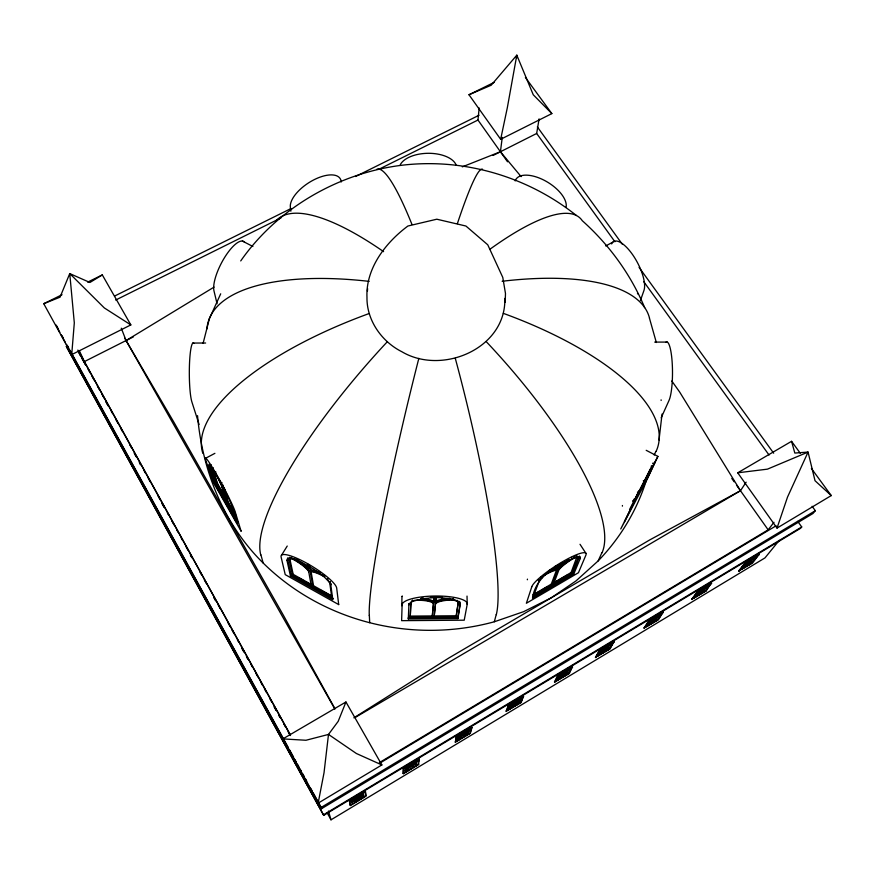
<?xml version="1.0" encoding="UTF-8"?>
<svg xmlns="http://www.w3.org/2000/svg" width="875" height="875" viewBox="0 0 875 875"><rect width="100%" height="100%" fill="white"/><g stroke="black" fill="none" stroke-linecap="round" stroke-linejoin="round"><path stroke-width="1.31" d="M401.822 605.763L401.953 596.553M552.88 583.177L571.08 572.523L577.205 556.084L577.839 558.578L571.725 573.519L553.525 584.183L558.819 570.139A16.177 2.931 -32.9 0 1 574.722 557.659M504.842 298.397C506.188 348.512 442.137 375.627 401.898 351.75C381.708 341.666 366.603 320.283 366.975 297.314C365.662 268.275 385.766 242.484 407.903 226.023L436.811 219.209L465.927 226.034L487.758 244.792L502.775 277.408L505.477 293.453L505.214 302.203M580.212 557.091L578.812 556.577C559.147 563.205 535.664 575.323 532.481 598.303L573.737 574.131L580.158 558.633L579.534 556.041L573.081 573.114L533.006 596.597M408.308 618.975L408.297 617.772L457.898 617.4L460.316 603.214L457.92 618.603L408.308 618.975L408.964 603.575L408.975 604.811L410.003 602.984L413.547 600.863M410.222 617.28L410.922 602.372L410.222 617.28L432.195 617.127L433.573 602.777A16.406 4.211 -0.7 0 0 433.256 602.197M403.123 773.238L403.397 768.458L419.005 759.052L418.677 764.389L403.353 773.631L418.677 764.389M403.353 773.631L403.397 768.458M622.387 506.144L622.42 505.498M405.442 772.023L405.705 767.977L417.113 761.097L416.664 765.253L405.442 772.023L404.578 770.536L415.811 763.777L416.128 760.638M367.423 291.091L367.598 288.608M409.467 767.452L409.139 766.872L405.125 769.289L405.453 769.869L409.467 767.452L409.664 764.914M71.717 354.605L74.309 322.853L69.748 273.58L89.928 282.483L102.309 274.914L130.834 324.909L71.717 354.605L43.75 303.702L62.048 294.711M415.22 761.567L414.969 764.127L410.966 766.544L411.173 764.006M507.533 161.787L477.969 120.039L479.161 107.964M432.195 617.127L433.573 602.777M418.184 599.703A18.167 4.648 -0.7 0 1 433.748 602.569L434.153 597.275M433.748 602.569L434.317 597.155M456.072 616.941L458.314 602.044L456.072 616.941L434.12 617.105L435.564 602.755A16.395 4.2 -1 0 1 436.002 602.175M452.014 598.817L453.819 599.452A18.156 4.648 -1 0 0 435.739 602.558L436.023 598.62M434.12 617.105L435.564 602.755M435.739 602.558L436.341 597.144M418.731 761.523L419.005 759.052M659.017 440.027L662.058 414.05M521.139 176.63L500.423 151.747L502.261 137.375M614.917 241.752L536.67 133.47L539.087 118.891M467.217 604.286L464.231 620.189L401.625 620.659L402.117 604.745A32.572 8.334 -0.9 0 1 435.597 596.006A32.572 8.334 -0.9 0 1 467.217 604.286L467.02 596.083M527.33 579.764L527.45 579.13M318.139 803.152L324.023 772.778L328.497 734.431L338.198 721.328L345.953 701.991L381.872 764.947L318.139 803.152L282.844 738.905L345.953 701.991M500.664 139.311L507.336 107.669L516.808 55.169L533.258 94.773L551.841 113.608L500.664 139.311L468.989 94.752L494.386 82.261M287.317 558.906L292.283 558.808L301.809 562.439L313.305 568.848L323.564 576.253L329.744 582.575L330.805 584.927L332.795 599.703L290.434 575.98L286.967 560.459L287.973 557.845L287.623 559.409L291.058 574.962L333.419 598.675M290.292 557.867L289.942 559.344L293.191 574.339L311.883 584.806L311.27 585.812L292.567 575.345L289.297 560.372L289.647 558.906L291.955 557.375M456.367 736.564L455.328 742.284L470.378 733.206L471.931 727.716L456.367 736.564L455.328 742.284M458.117 737.362L461.081 735.58L461.617 733.458M203.077 343.448L209.355 318.762L220.697 293.814M457.133 737.953L457.472 738.511L461.409 736.137L461.956 734.027M467.688 729.673L466.823 732.878L462.886 735.252L463.094 732.561M462.886 735.252L463.706 732.069M197.542 415.647C202.158 470.258 223.705 524.212 263.167 563.03A227.347 210.809 3.7 0 0 494.32 621.775L496.245 614.502M457.691 738.533L467.611 732.55L468.562 729.072M468.475 734.005L469.755 729.389L458.555 736.137L457.45 740.655L468.475 734.005L467.611 732.55M470.455 731.719L471.702 727.322M402.062 596.531L402.238 595.952M777.022 528.084L787.522 497.077L808.062 452.08L794.828 453.064L791.558 441.317L737.723 472.806L777.022 528.084L831.25 495.578L811.398 468.453M640.38 300.683L643.956 290.456A29.498 10.938 61.8 0 0 632.712 254.811A29.498 10.938 61.8 0 0 611.625 243.917M532.952 594.847L551.283 584.117L556.5 570.073L557.167 571.102L551.917 585.123L533.586 595.853L539.809 579.316M545.716 574.109A18.003 3.281 -32.7 0 1 557.736 569.592L557.069 568.553L558.359 565.086M557.736 569.592L559.902 563.806M558.731 567.591L559.398 568.619L561.575 562.833M506.155 711.112L508.375 705.239L523.436 696.172L521.161 702.57L506.155 711.112L520.931 702.198L523.436 696.172M506.384 711.484L508.616 705.622L523.666 696.555M510.158 706.005L512.094 704.834L513.013 702.505M508.561 707.722L512.433 705.381L513.811 701.892M513.548 703.959L513.887 704.517L515.266 701.017M514.511 703.38L517.409 701.63L518.361 699.278M513.887 704.517L517.748 702.188L519.17 698.666M508.747 707.755L518.492 701.881L519.739 698.83M519.378 703.314L521.456 698.239L510.453 704.867L508.539 709.844L519.378 703.314L518.492 701.881M661.161 417.845L669.014 400.444A30.395 5.698 89.9 0 0 672.262 363.934A30.395 5.698 89.9 0 0 665.798 342.388M643.442 481.009L645.531 482.103L654.938 462.306L647.456 475.705M494.32 621.775L523.666 611.647L551.086 597.909L576.067 580.869L598.15 560.919L601.902 552.683M654.205 455.011L655.922 451.358M638.838 490.919L633.894 501.397L632.844 500.85M624.509 521.675L636.005 497.689L657.902 456.389L646.198 450.319M643.967 482.442L651.722 466.102M650.234 469.416L629.519 509.611M554.487 681.964L557.616 675.587L572.403 666.673L569.264 673.564L554.487 681.964L569.023 673.192L572.403 666.673M554.728 682.336L557.845 675.97L572.644 667.056M557.561 677.447L560.416 675.719L561.422 673.706M557.9 677.983L560.755 676.266L562.767 672.23M566.672 670.545L565.633 672.58L561.837 674.866L562.177 675.413L564.211 671.366M562.177 675.413L565.972 673.116L567.536 670.075M558.163 677.972L566.683 672.842L568.936 668.434M567.569 674.242L570.402 668.763L559.595 675.27L556.927 680.663L567.569 674.242L566.683 672.842M644.744 480.594L620.747 528.981L647.292 479.008L657.902 456.389M410.933 603.597L411.895 600.633M595.448 657.256L599.32 650.475L613.9 641.692L610.006 648.988L595.448 657.256L609.777 648.627L613.9 641.692M595.689 657.628L599.561 650.847L614.141 642.064M598.533 652.75L601.344 651.055L602.58 648.911M598.883 653.286L601.694 651.591L603.553 648.375M607.753 645.794L606.495 647.959L602.744 650.212L603.094 650.748L604.964 647.522M603.094 650.748L606.834 648.495L609.372 644.164M599.353 653.144L607.513 648.233L609.569 644.722M608.409 649.622L611.866 643.781L601.212 650.202L597.909 655.944L608.409 649.622L607.513 648.233M331.723 597.264L332.336 596.247L313.534 585.725L311.073 571.659L310.439 572.698L312.911 586.742L331.723 597.264L329.766 582.947L327.261 578.933M329.744 582.575L330.4 581.503M329.766 582.947L330.4 581.897M330.805 584.927L331.45 583.866M327.305 579.666L327.961 578.594M318.795 572.556L319.452 571.473M312.911 586.742L313.534 585.725M323.564 576.253L324.22 575.17M307.508 565.392L308.175 564.32M311.27 585.812L308.733 571.758L309.378 570.708M324.789 576.461A18.08 3.861 31.3 0 0 310.166 571.189L310.811 570.139L310.198 566.661M292.567 575.345L293.191 574.339M296.614 560.197L297.281 559.125M290.434 575.98L291.681 573.956M240.723 260.925L240.767 260.859C277.441 208.359 337.914 173.327 401.198 165.331C463.531 157.686 527.406 176.411 576.395 215.502M286.967 560.459L288.269 558.37M289.122 558.37L289.778 557.309M289.297 560.372L289.942 559.344M281.509 555.22L287.23 546.044M644.055 627.955L648.78 620.681L663.108 612.052L658.361 619.828L644.055 627.955L658.131 619.467L663.108 612.052M644.295 628.316L649.031 621.042L663.348 612.423M648.08 622.902L651.175 619.872M647.5 623.984L650.267 622.322L652.783 618.494M656.25 616.809L654.97 618.745L651.295 620.955L651.645 621.491L653.538 618.614M746.134 482.191L740.469 490.722L355.327 717.402M651.645 621.491L655.32 619.27L657.88 615.42M647.938 623.864L655.955 619.03L658.033 615.902M656.862 620.397L661.041 614.152L650.573 620.462L646.548 626.62L656.862 620.397L655.955 619.03M691.819 599.145L697.386 591.413L711.462 582.936L705.895 591.161L691.819 599.145L702.188 592.889M692.059 599.506L697.627 591.773L711.703 583.297M699.858 589.969L694.345 597.789L704.484 591.675L709.362 585.047L699.081 591.237M695.286 595.186L698.009 593.545L700.952 589.477M704.123 587.978L702.625 590.034L699.005 592.211L699.355 592.736L701.575 589.673M699.355 592.736L702.975 590.548L705.972 586.458M695.68 595.088L703.566 590.341L707.044 585.583M707.831 587.858L705.895 591.161M709.286 585.889L711.462 582.936M379.367 762.617L768.163 529.834L773.981 522.309M738.763 570.839L745.15 562.647L758.975 554.312L752.609 562.986L738.763 570.839L751.231 563.314M739.014 571.189L745.391 563.008L759.227 554.673M746.255 562.603L744.581 564.747L744.931 565.261L742.262 566.88M744.931 565.261L748.3 560.962M750.925 559.956L745.905 563.948L746.266 564.463L749.886 559.847M746.266 564.463L749.82 562.319L754.206 556.763M743.728 566.125L750.367 562.122L754.327 557.113M751.286 563.445L756.853 556.445L746.747 562.527L741.333 569.461L751.286 563.445L750.367 562.122M754.02 560.558L758.975 554.312M779.264 540.345L764.98 557.9L331.002 819.831L327.053 812.645M797.738 521.402L801.719 526.947L800.625 528.259L323.728 815.369L66.347 346.434L323.728 815.369M812.12 506.286L815.325 510.705L812.995 513.483L321.573 808.675L66.402 344.291M540.652 578.419L542.336 576.614M548.658 571.353L550.462 569.975M353.861 717.839L448.886 657.978L649.72 539.93L740.469 490.722L679.667 392.055L671.803 380.975M334.983 708.794L283.544 615.552L173.698 421.87L126.077 340.561L214.08 287.098M323.542 814.778L801.719 526.947M349.442 800.953L365.345 791.372L366.034 796.141L350.427 805.547L349.442 800.953L350.427 805.547M349.672 801.358L365.575 791.777M403.627 768.863L419.245 759.456M456.597 736.958L471.931 727.716M357.766 797.825L361.845 795.364L362.173 795.955L358.094 798.405L357.448 795.583M462.547 734.694L466.484 732.32L466.823 732.878M356.562 799.323L356.245 798.744L352.155 801.205L352.483 801.795L356.562 799.323L356.234 797.092M362.775 793.111L363.059 795.561L351.63 802.452L351.214 800.067M350.208 805.153L352.439 803.808M354.659 802.462L365.805 795.747L365.345 791.372M456.258 741.202L459.736 739.102M462.044 737.702L470.378 733.206M363.902 797.07L352.472 803.961L351.859 800.406L363.486 793.406L363.902 797.07L363.059 795.561M380.373 762.803L776.103 525.798M321.573 808.675L321.169 807.417L815.325 510.705M535.905 593.512L539.438 591.445M541.8 590.067L547.695 586.622M553.58 583.166L567.722 574.886M211.05 465.336L210.908 466.889L216.595 484.487L226.537 501.944L227.577 501.386L224.416 491.28M236.775 519.958L227.412 503.486L228.452 502.928L223.344 486.544A16.002 1.116 61.7 0 1 223.289 486.117M227.412 503.486L222.272 487.113L223.344 486.544M214.878 484.159L208.917 465.872L209.059 464.231C221.703 482.256 232.127 502.316 237.431 523.819L214.878 484.159L216.978 483.033L213.052 470.827M216.595 484.487L217.634 483.93L212.384 467.578M220.948 483.339L222.064 482.738M220.653 481.983L221.714 485.352L222.797 484.772M212.308 468.562L213.412 467.972M214.856 472.664L215.972 472.062M205.373 458.391L214.9 453.338M605.697 245.952L612.817 242.178M208.917 465.872L210.011 465.292L215.939 483.591L237.836 522.069M210.328 465.686L211.433 465.095M79.341 350.733L84.383 361.594L133.394 336.864M493.106 155.444L536.67 133.47M115.675 300.048L280.908 217.952M378.831 169.302L477.969 120.039M114.778 295.969L290.795 208.644M355.589 176.498L479.041 115.248M87.675 282.111L102.309 274.914M468.989 94.752L491.192 85.225L516.808 55.169L516.841 57.848M43.75 303.702L60.058 297.172L69.748 273.58L104.322 307.934L130.834 324.909M462.306 166.863L500.423 151.747M420.766 598.544L423.27 598.03M460.337 604.45L459.714 602.634C445.55 595.306 427.612 597.056 412.661 601.366L412.65 600.119M574.011 557.08L575.291 556.861A17.916 3.237 -32.9 0 0 559.398 568.619M737.723 472.806L767.43 469.153L808.062 452.08L815.019 480.714L831.25 495.578M430.412 597.319L433.016 597.209M410.211 616.098L432.173 615.934M434.109 615.923L456.05 615.759M192.839 343.055L205.625 343.022M654.719 342.103L667.275 342.081M437.642 597.177L441.514 597.286M282.844 738.905L305.977 740.261L328.497 734.431L356.409 753.517L381.872 764.947M294.241 558.819L298.233 560.098M577.883 557.113L575.903 555.614M242.375 241.041L252.897 246.488M652.859 463.159L653.964 463.728M653.122 463.345L654.205 463.914M651.252 466.014L652.367 466.594M643.366 480.747L644.481 481.327M637.438 492.133L638.542 492.723M633.664 499.319L634.703 499.866M632.887 501.102L633.992 501.681M298.747 577.905L303.45 580.541M305.802 581.853L309.334 583.833M319.922 589.75L331.68 596.334M458.336 603.258L457.745 601.541L455.613 600.075A16.395 4.189 -1 0 0 435.586 603.98M525.394 77.448L551.841 113.608M791.558 441.317L800.286 453.25M537.348 126.919L622.256 244.158M639.078 267.389L773.664 453.195M643.672 281.531L769.038 455.011M731.784 478.461L734.147 481.797M736.52 485.144L768.163 529.834M703.566 590.341L704.484 591.675M580.016 544.294L585.955 553.35M578.812 556.566L580.158 558.633M577.172 557.55L577.839 558.578M571.364 557.419L572.053 558.48M572.436 572.13L573.737 574.131M571.08 572.523L571.725 573.519M555.275 566.223L555.964 567.295M549.795 569.986L550.473 571.047M551.283 584.117L551.917 585.123M540.98 577.183L541.658 578.244M538.245 580.125L538.923 581.186M517.409 701.63L517.748 702.188M512.094 704.834L512.433 705.381M461.081 735.58L461.409 736.137M415.811 763.777L416.664 765.253M414.969 764.127L414.641 763.558L410.627 765.975L410.966 766.544M217.634 483.93L227.577 501.386M228.452 502.928L235.812 515.856M217.634 484.203L224.941 497.022M228.255 502.852L232.903 511.011M124.731 338.188L334.797 708.881M84.383 361.594L290.423 734.989M77.864 350.077L290.5 735.416M78.247 351.323L85.509 364.492M88.156 369.272L90.136 372.87M92.116 376.458L94.095 380.045M97.398 386.039L99.378 389.627M102.025 394.417L104.005 398.005M105.984 401.592L107.964 405.191M111.267 411.173L112.591 413.569M115.894 419.552L117.873 423.139M120.509 427.93L122.489 431.517M129.762 444.686L131.742 448.273M134.378 453.064L136.358 456.652M143.62 469.82L145.611 473.408M148.247 478.198L150.227 481.786M158.156 496.158L160.136 499.745M162.116 503.333L164.095 506.92M167.398 512.914L168.722 515.298M172.025 521.292L174.005 524.88M176.641 529.67L177.964 532.066M181.267 538.048L182.591 540.444M185.883 546.427L187.873 550.014M190.509 554.805L192.489 558.392M199.752 571.561L201.731 575.148M204.378 579.939L206.358 583.527M213.62 596.695L215.6 600.283M218.247 605.073L220.227 608.661M228.145 623.033L230.125 626.62M232.116 630.208L234.095 633.795M237.398 639.789L238.711 642.173M242.014 648.167L243.994 651.755M246.641 656.545L247.964 658.941M250.6 663.72L252.58 667.319M255.883 673.302L257.863 676.889M260.509 681.68L262.489 685.267M264.469 688.855L266.448 692.453M269.752 698.436L271.731 702.023M274.378 706.814L276.358 710.402M278.994 715.192L280.317 717.588M283.62 723.57L285.6 727.158M288.236 731.948L290.227 735.536M79.209 353.478L80.478 355.786M81.758 358.083L85.575 365.006M106.203 402.413L108.161 405.967M134.356 453.447L136.216 456.816M162.192 503.902L164.095 507.358M190.389 555.023L191.691 557.397M213.806 597.472L215.666 600.852M241.948 648.484L243.863 651.963M246.411 656.589L247.691 658.908M274.127 706.825L276.095 710.391M278.72 715.159L280.033 717.533M58.078 328.672L56.098 325.084L59.828 332.325M62.027 335.847L63.339 338.242M67.288 345.428L68.6 347.823M69.913 350.219L288.28 747.567M289.603 749.962L293.541 757.148M294.864 759.544L296.177 761.939M297.489 764.323L298.812 766.719M300.125 769.114L301.438 771.509M302.75 773.905L304.073 776.3M305.386 778.684L306.698 781.08M310.647 788.266L311.959 790.661M313.283 793.056L321.169 807.417M61.141 334.72L65.089 341.895M644.678 307.65C630.777 274.411 609.109 244.672 582.269 220.697A232.673 59.237 -47.8 0 0 490.142 249.102M139.311 462.427L140.361 464.767M121.286 328.191L126.077 340.561M199.095 424.484L191.898 401.964A30.68 4.003 89.8 0 1 189.448 365.127A30.68 4.003 89.8 0 1 193.878 343.35M219.745 480.386L220.806 483.766A17.587 1.203 61.8 0 0 215.939 473.845M226.537 501.944L221.364 485.538A15.881 1.094 61.8 0 0 214.134 470.772M234.73 512.214L235.889 516.031M328.442 811.059L331.002 819.831M649.425 318.073L656.338 342.519M260.892 554.772L263.167 563.03M217.077 303.778L213.981 290.905A29.728 9.636 -62.5 0 1 224.875 257.053A29.728 9.636 -62.5 0 1 244.595 242.211M307.42 564.441L308.459 570.238A18.014 3.828 31.6 0 0 292.775 558.611M309.148 565.403L310.166 571.189M352.1 799.586L352.483 801.795M637.514 293.355L637.602 293.902M357.777 796.162L358.094 798.405M361.9 793.68L362.173 795.955M290.85 211.192L290.358 207.2A29.028 13.519 -32.9 0 1 314.442 179.539A29.028 13.519 -32.9 0 1 341.206 181.989M661.106 399.864L661.139 400.466M369.338 615.431L369.698 622.705M459.692 601.388L459.714 602.634M457.713 600.316L457.745 601.541M457.866 616.219L457.92 618.603M453.491 598.445L453.523 599.692M442.105 596.772L442.127 598.03M435.389 596.586L435.411 597.844M422.308 597.592L422.319 598.839M645.903 481.731A227.347 210.809 3.7 0 1 598.15 560.919M457.373 223.639A232.838 17.019 -76.3 0 1 482.573 169.269M377.005 169.137A232.805 29.838 75.9 0 1 411.95 224.405M206.938 328.902A232.455 88.889 15.4 0 1 369.173 281.378M276.292 220.566A232.608 68.589 46.8 0 1 383.589 251.639M202.825 453.294A232.52 85.509 -17 0 1 369.097 313.545M260.75 554.903A232.75 59.281 -47.8 0 1 387.198 341.863M369.283 615.606A232.936 17.03 -76.3 0 1 418.841 358.378M455.273 358.291A232.903 29.87 75.9 0 1 496.3 614.677M486.27 341.666A232.684 68.622 46.8 0 1 602.033 552.803M503.322 313.348A232.477 88.9 15.4 0 1 656.097 451.402M502.141 281.269A232.488 85.477 -17 0 1 649.491 318.052M222.272 487.113A16.002 1.105 61.7 0 1 224.077 488.611M221.714 485.352A17.719 1.225 61.7 0 1 223.453 487.32M224.033 488.173A17.719 1.225 61.7 0 1 225.378 490.284M515.189 180.917A28.908 14.208 31.5 0 1 544.337 180.348A28.908 14.208 31.5 0 1 566.07 207.353M400.28 164.697A28.744 15.094 -0.9 0 1 428.673 153.3A28.744 15.094 -0.9 0 1 456.028 164.773M561.761 565.195A16.177 2.942 -32.9 0 1 564.791 562.734M559.552 566.748A17.905 3.259 -32.9 0 1 568.389 559.727M552.114 569.592A18.003 3.292 -32.7 0 1 557.069 568.553M544.261 575.433A16.264 2.953 -32.7 0 1 557.167 571.102M425.447 599.517A16.406 4.211 -0.7 0 1 427.339 599.823M429.045 600.195A16.406 4.211 -0.7 0 1 430.511 600.633M431.714 601.114A16.406 4.211 -0.7 0 1 432.633 601.639M442.444 599.714A16.395 4.2 -1 0 1 444.412 599.375M435.728 601.333A18.156 4.659 -1 0 1 450.034 598.314M421.87 598.609A18.167 4.659 -0.7 0 1 433.727 601.355M414.367 600.359A16.406 4.2 -0.7 0 1 433.595 603.991M303.22 564.397A16.264 3.467 31.6 0 1 307.311 567.952M311.763 570.948A16.33 3.5 31.3 0 1 313.491 570.916M310.811 570.139A18.08 3.883 31.3 0 1 317.734 571.627M319.167 572.228A18.08 3.883 31.3 0 1 320.666 572.917M296.625 559.42A18.003 3.85 31.6 0 1 308.361 568.356M310.439 572.698A16.33 3.489 31.3 0 1 324.538 576.877M291.309 558.414A16.264 3.456 31.6 0 1 308.733 571.758M531.792 586.775L526.367 603.258L578.441 572.731L585.856 555.209A32.211 5.83 -32.8 0 0 562.264 561.892A32.211 5.83 -32.8 0 0 531.792 586.775M338.702 604.592L285.228 574.634L281.127 557.091A32.364 6.891 31.5 0 1 307.267 563.489A32.364 6.891 31.5 0 1 336.689 588.098L338.702 604.592M241.073 531.136L212.603 481.053L205.8 460.337A31.653 2.155 61.7 0 1 217.186 475.595A31.653 2.155 61.7 0 1 235.287 512.083L241.073 531.136"/></g></svg>
